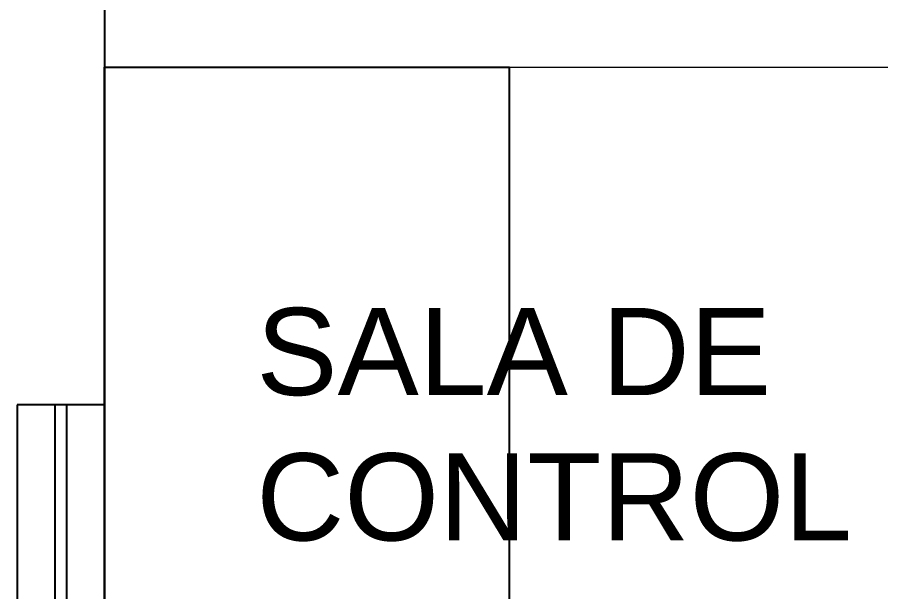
# Model space of a CAD drawing. Header units: metres. Extents: x -22 to 564, y 0 to 143.
# Drawn here: x 105.959 to 107.444, y 45.803 to 46.792 of the extents above; entities that cross this region are included whole.
import ezdxf
from ezdxf.enums import TextEntityAlignment as Align

# ---------------------------------------------------------------- set-up
doc = ezdxf.new("R2010")
doc.units = ezdxf.units.M
for name, color, linetype in [('TEXTO', 7, 'Continuous'), ('XREF 1N NEURO-ONCOLOGIA$0$CANCELES', 1, 'Continuous'), ('XREF 1N NEURO-ONCOLOGIA$0$Mobiliario Fijo', 40, 'Continuous'), ('XREF 1N NEURO-ONCOLOGIA$0$MUROS', 3, 'Continuous'), ('XREF 1N NEURO-ONCOLOGIA$0$MUROS BAJOS', 2, 'Continuous'), ('XREF 1N NEURO-ONCOLOGIA$0$TEX-MOB', 4, 'Continuous')]:
    doc.layers.add(name, color=color, linetype=linetype)
doc.layers.add('XREF 1N NEURO-ONCOLOGIA$0$MUROS DE TABLAROCA', color=150, linetype='Continuous', lineweight=13)
doc.styles.add('100 LOCALES 25', font='arial.ttf', dxfattribs={"height": 0.25})
doc.styles.add('XREF 1N NEURO-ONCOLOGIA$0$HANDLET', font='romans.shx')

# ---------------------------------------------------------------- blocks, each defined once
blk = doc.blocks.new('XREF 1N NEURO-ONCOLOGIA')
at = {"layer": 'XREF 1N NEURO-ONCOLOGIA$0$CANCELES'}
for p, q in [((11.57393902999323, 38.39264743141614, -6.060972031630199e-07), (12.67393902999323, 38.39264743141614, -6.060972032059124e-07)), ((11.57393902999323, 38.37264743141613, -6.060972031630199e-07), (12.67393902999323, 38.37264743141613, -6.060972032059124e-07))]:
    blk.add_line(p, q, dxfattribs=at)
at = {"layer": 'XREF 1N NEURO-ONCOLOGIA$0$Mobiliario Fijo', "elevation": -6.81859353558232e-07}
blk.add_lwpolyline([(13.2548418903499, 38.30764708493503), (13.2548418903499, 37.61222744448011), (10.92393902999323, 37.61222744448008), (10.92393902999323, 38.30764708493501)], close=True, dxfattribs=at)
at = {"layer": 'XREF 1N NEURO-ONCOLOGIA$0$MUROS'}
blk.add_line((12.67393902999323, 38.30764708493503, -6.818593536011245e-07), (12.67393902999323, 38.45764777789724, -5.303350528107002e-07), dxfattribs=at)
at = {"layer": 'XREF 1N NEURO-ONCOLOGIA$0$MUROS', "elevation": -6.818593535601506e-07}
blk.add_lwpolyline([(16.02393902999325, 40.75764804496327), (14.97393902996937, 40.75866297574035), (14.97393903001186, 38.30764777789726), (12.67393902999323, 38.30764777789727)], dxfattribs=at)
at = {"layer": 'XREF 1N NEURO-ONCOLOGIA$0$MUROS BAJOS'}
for p, q in [((12.67393902999323, 38.45764777789724), (11.57393902999323, 38.45764777789724)), ((12.67393902999323, 38.30764708493503), (11.57393902999323, 38.30764708493503))]:
    blk.add_line(p, q, dxfattribs=at)
at = {"layer": 'XREF 1N NEURO-ONCOLOGIA$0$MUROS DE TABLAROCA'}
blk.add_line((13.25484189034987, 38.30764777789726), (13.25484189035, 36.55764777789724), dxfattribs=at)
at = {"layer": 'XREF 1N NEURO-ONCOLOGIA$0$TEX-MOB', "style": 'XREF 1N NEURO-ONCOLOGIA$0$HANDLET'}
for rotation, p in [(179.9999999999999, (1.700019897169103, 4.584727664843749, 3.110066986132531e-07)), (180, (1.707345866211927, 2.013779618204248, 5.382931497991625e-07))]:
    blk.add_attdef('234', text='', height=0.075, rotation=rotation, dxfattribs=at).set_placement(p, align=Align.MIDDLE_CENTER)

msp = doc.modelspace()

# ---------------------------------------------------------------- block references
at = {"rotation": 90}
msp.add_blockref('XREF 1N NEURO-ONCOLOGIA', (144.4168560023479, 33.45112300235201), dxfattribs=at)

# ---------------------------------------------------------------- next in the draw order: texts
at = {"layer": 'TEXTO', "color": 0, "insert": (106.3700353598218, 45.88952066291367, 3.788107519781164e-07), "char_height": 0.15, "width": 1.841850916804531, "attachment_point": 7, "style": '100 LOCALES 25'}
msp.add_mtext('SALA DE CONTROL', dxfattribs=at)

doc.saveas('drawing.dxf')
